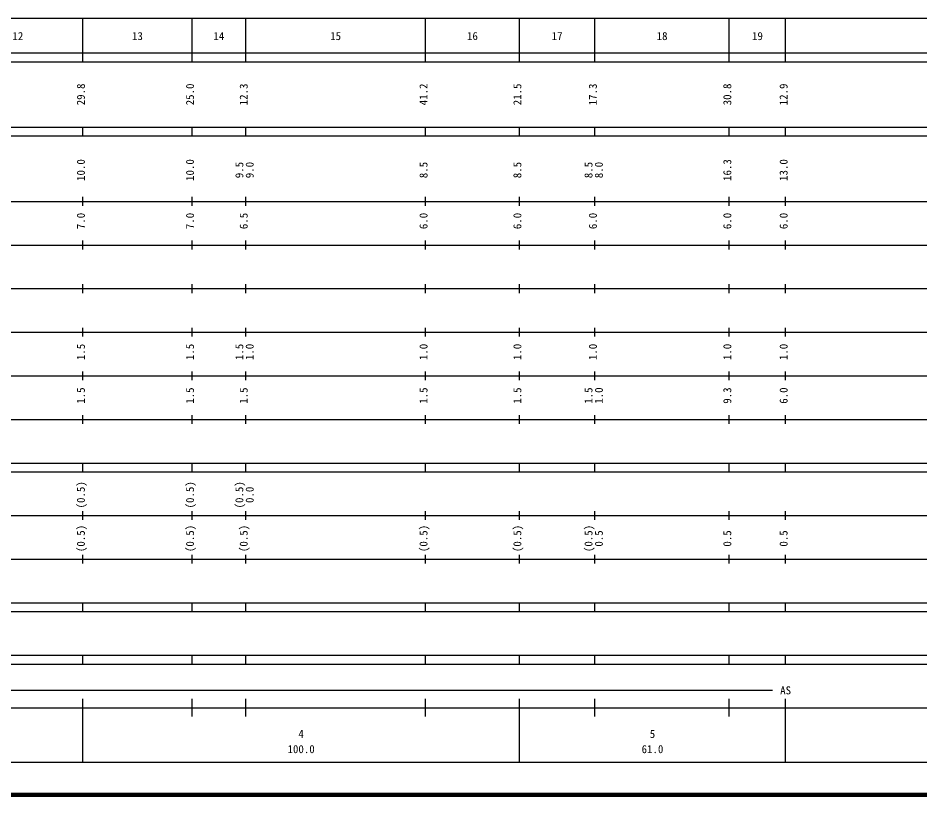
# Model space of a CAD drawing. Units: millimetres on the paper, enlarged 1000 times. Extents: x 40000 to 680000, y 20000 to 380000.
# Drawn here: x 253142 to 459782, y 20000 to 198000 of the extents above; entities that cross this region are included whole.
import ezdxf
from ezdxf.enums import TextEntityAlignment as Align

# ---------------------------------------------------------------- set-up
doc = ezdxf.new("R2010")
doc.units = ezdxf.units.MM
doc.header["$LTSCALE"] = 1000
doc.layers.add('M-TTL', color=2, linetype='Continuous', lineweight=140)
doc.layers.add('M-TTL-BAND', color=7, linetype='Continuous', lineweight=25)
doc.styles.add('ＭＳ ゴシック', font='')
doc.styles.get('ＭＳ ゴシック').set_extended_font_data('MS Gothic')

msp = doc.modelspace()

# ---------------------------------------------------------------- linework, layer by layer
at = {"layer": 'M-TTL'}
msp.add_line((40000, 20000), (680000, 20000), dxfattribs=at)
at = {"layer": 'M-TTL-BAND'}
for p, q in [((68000, 198000), (579000, 198000)), ((268000, 188000), (268000, 198000)), ((293000, 188000), (293000, 198000)), ((305300, 188000), (305300, 198000)), ((346500, 188000), (346500, 198000)), ((368000, 188000), (368000, 198000)), ((385300, 188000), (385300, 198000)), ((416100, 188000), (416100, 198000)), ((429000, 188000), (429000, 198000)), ((40000, 190000), (579000, 190000)), ((40000, 188000), (579000, 188000)), ((40000, 173000), (579000, 173000)), ((268000, 171000), (268000, 173000)), ((293000, 171000), (293000, 173000)), ((305300, 171000), (305300, 173000)), ((346500, 171000), (346500, 173000)), ((368000, 171000), (368000, 173000)), ((385300, 171000), (385300, 173000)), ((416100, 171000), (416100, 173000)), ((429000, 171000), (429000, 173000)), ((40000, 171000), (579000, 171000)), ((40000, 156000), (579000, 156000)), ((268000, 155000), (268000, 157000)), ((293000, 155000), (293000, 157000)), ((305300, 155000), (305300, 157000)), ((346500, 155000), (346500, 157000)), ((368000, 155000), (368000, 157000)), ((385300, 155000), (385300, 157000)), ((416100, 155000), (416100, 157000)), ((429000, 155000), (429000, 157000)), ((268000, 145000), (268000, 147000)), ((293000, 145000), (293000, 147000)), ((305300, 145000), (305300, 147000)), ((346500, 145000), (346500, 147000)), ((368000, 145000), (368000, 147000)), ((385300, 145000), (385300, 147000)), ((416100, 145000), (416100, 147000)), ((429000, 145000), (429000, 147000)), ((46000, 146000), (579000, 146000)), ((268000, 135000), (268000, 137000)), ((293000, 135000), (293000, 137000)), ((305300, 135000), (305300, 137000)), ((346500, 135000), (346500, 137000)), ((368000, 135000), (368000, 137000)), ((385300, 135000), (385300, 137000)), ((416100, 135000), (416100, 137000)), ((429000, 135000), (429000, 137000)), ((52000, 136000), (579000, 136000)), ((268000, 125000), (268000, 127000)), ((293000, 125000), (293000, 127000)), ((305300, 125000), (305300, 127000)), ((346500, 125000), (346500, 127000)), ((368000, 125000), (368000, 127000)), ((385300, 125000), (385300, 127000)), ((416100, 125000), (416100, 127000)), ((429000, 125000), (429000, 127000)), ((46000, 126000), (579000, 126000)), ((52000, 116000), (579000, 116000)), ((268000, 115000), (268000, 117000)), ((293000, 115000), (293000, 117000)), ((305300, 115000), (305300, 117000)), ((346500, 115000), (346500, 117000)), ((368000, 115000), (368000, 117000)), ((385300, 115000), (385300, 117000)), ((416100, 115000), (416100, 117000)), ((429000, 115000), (429000, 117000)), ((46000, 106000), (579000, 106000)), ((268000, 105000), (268000, 107000)), ((293000, 105000), (293000, 107000)), ((305300, 105000), (305300, 107000)), ((346500, 105000), (346500, 107000)), ((368000, 105000), (368000, 107000)), ((385300, 105000), (385300, 107000)), ((416100, 105000), (416100, 107000)), ((429000, 105000), (429000, 107000)), ((40000, 96000), (579000, 96000)), ((268000, 94000), (268000, 96000)), ((293000, 94000), (293000, 96000)), ((305300, 94000), (305300, 96000)), ((346500, 94000), (346500, 96000)), ((368000, 94000), (368000, 96000)), ((385300, 94000), (385300, 96000)), ((416100, 94000), (416100, 96000)), ((429000, 94000), (429000, 96000)), ((40000, 94000), (579000, 94000)), ((268000, 83000), (268000, 85000)), ((293000, 83000), (293000, 85000)), ((305300, 83000), (305300, 85000)), ((346500, 83000), (346500, 85000)), ((368000, 83000), (368000, 85000)), ((385300, 83000), (385300, 85000)), ((416100, 83000), (416100, 85000)), ((429000, 83000), (429000, 85000)), ((49000, 84000), (579000, 84000)), ((268000, 73000), (268000, 75000)), ((293000, 73000), (293000, 75000)), ((305300, 73000), (305300, 75000)), ((346500, 73000), (346500, 75000)), ((368000, 73000), (368000, 75000)), ((385300, 73000), (385300, 75000)), ((416100, 73000), (416100, 75000)), ((429000, 73000), (429000, 75000)), ((40000, 74000), (579000, 74000)), ((40000, 64000), (579000, 64000)), ((40000, 62000), (579000, 62000)), ((268000, 62000), (268000, 64000)), ((293000, 62000), (293000, 64000)), ((305300, 62000), (305300, 64000)), ((346500, 62000), (346500, 64000)), ((368000, 62000), (368000, 64000)), ((385300, 62000), (385300, 64000)), ((416100, 62000), (416100, 64000)), ((429000, 62000), (429000, 64000)), ((40000, 52000), (579000, 52000)), ((268000, 50000), (268000, 52000)), ((293000, 50000), (293000, 52000)), ((305300, 50000), (305300, 52000)), ((346500, 50000), (346500, 52000)), ((368000, 50000), (368000, 52000)), ((385300, 50000), (385300, 52000)), ((416100, 50000), (416100, 52000)), ((429000, 50000), (429000, 52000)), ((40000, 50000), (579000, 50000)), ((71000, 44000), (426000, 44000)), ((268000, 27500), (268000, 42000)), ((293000, 38000), (293000, 42000)), ((305300, 38000), (305300, 42000)), ((346500, 38000), (346500, 42000)), ((368000, 27500), (368000, 42000)), ((385300, 38000), (385300, 42000)), ((416100, 38000), (416100, 42000)), ((429000, 27500), (429000, 42000)), ((40000, 40000), (579000, 40000)), ((68000, 27500), (579000, 27500))]:
    msp.add_line(p, q, dxfattribs=at)

# ---------------------------------------------------------------- texts
at = {"layer": 'M-TTL-BAND', "style": 'ＭＳ ゴシック'}
for s, p in [('12', (253100, 192405)), ('13', (280500, 192405)), ('14', (299150, 192405)), ('15', (325900, 192405)), ('16', (357250, 192405)), ('17', (376650, 192405)), ('18', (400700, 192405)), ('19', (422550, 192405)), ('AS', (429000, 42500)), ('4', (318000, 32523)), ('5', (398500, 32523)), ('100.0', (318000, 29033)), ('61.0', (398500, 29033))]:
    msp.add_text(s, height=1833, dxfattribs=at).set_placement(p, align=Align.BOTTOM_CENTER)
for s, p in [('29.8', (269000, 180500)), ('25.0', (294000, 180500)), ('12.3', (306300, 180500)), ('41.2', (347500, 180500)), ('21.5', (369000, 180500)), ('17.3', (386300, 180500)), ('30.8', (417100, 180500)), ('12.9', (430000, 180500)), ('10.0', (269000, 163174)), ('10.0', (294000, 163174)), ('16.3', (417100, 163174)), ('13.0', (430000, 163174)), ('9.5', (305300, 163174)), ('9.0', (307670, 163174)), ('8.5', (347500, 163174)), ('8.5', (369000, 163174)), ('8.5', (385300, 163174)), ('8.0', (387670, 163174)), ('7.0', (269000, 151500)), ('7.0', (294000, 151500)), ('6.5', (306300, 151500)), ('6.0', (347500, 151500)), ('6.0', (369000, 151500)), ('6.0', (386300, 151500)), ('6.0', (417100, 151500)), ('6.0', (430000, 151500)), ('1.5', (269000, 121500)), ('1.5', (294000, 121500)), ('1.5', (305300, 121500)), ('1.0', (307670, 121500)), ('1.0', (347500, 121500)), ('1.0', (369000, 121500)), ('1.0', (386300, 121500)), ('1.0', (417100, 121500)), ('1.0', (430000, 121500)), ('1.5', (269000, 111500)), ('1.5', (294000, 111500)), ('1.5', (306300, 111500)), ('1.5', (347500, 111500)), ('1.5', (369000, 111500)), ('1.5', (385300, 111500)), ('1.0', (387670, 111500)), ('9.3', (417100, 111500)), ('6.0', (430000, 111500)), ('(0.5)', (269000, 88764)), ('(0.5)', (294000, 88764)), ('(0.5)', (305300, 88764)), ('0.0', (307670, 88764)), ('(0.5)', (269000, 78764)), ('(0.5)', (294000, 78764)), ('(0.5)', (306300, 78764)), ('(0.5)', (347500, 78764)), ('(0.5)', (369000, 78764)), ('(0.5)', (385300, 78764)), ('0.5', (387670, 78764)), ('0.5', (417100, 78764)), ('0.5', (430000, 78764))]:
    msp.add_text(s, height=1833, rotation=90, dxfattribs=at).set_placement(p, align=Align.BOTTOM_CENTER)

doc.saveas('drawing.dxf')
